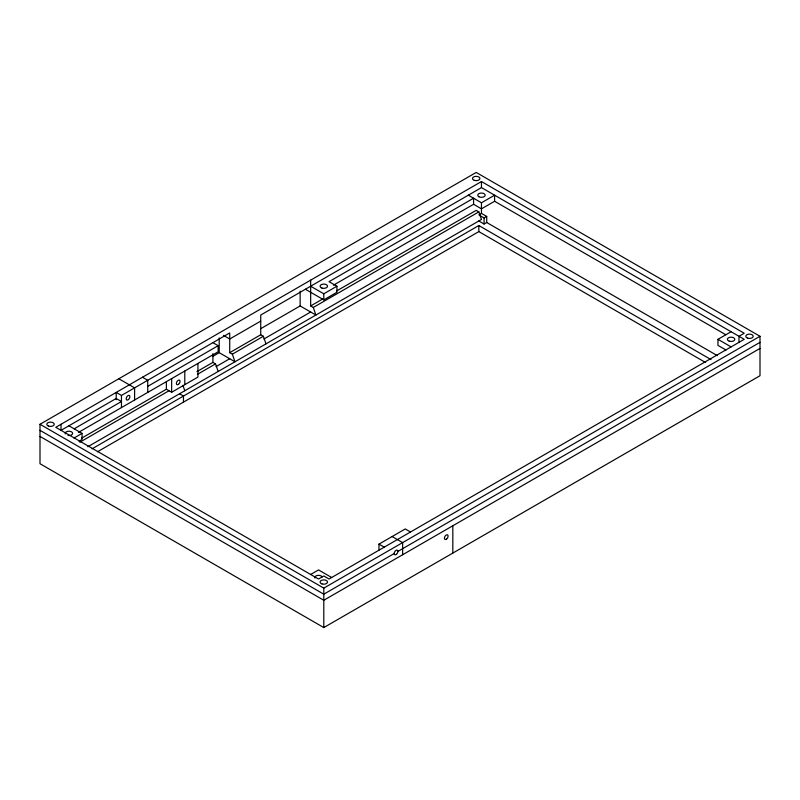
<?xml version="1.0" encoding="UTF-8"?>
<svg xmlns="http://www.w3.org/2000/svg" width="800" height="800" viewBox="0 0 800 800"><rect width="100%" height="100%" fill="white"/><g stroke="black" fill="none" stroke-linecap="round" stroke-linejoin="round"><path stroke-width="1.2" d="M40 424.27L476.2 172.43L760 336.28L760 375.73L323.8 627.57L40 463.72L40 424.27L323.8 588.12L760 336.28M738.98 342.35L738.98 336.28L744.23 333.25L481.46 181.54L55.77 427.31L318.54 579.02L323.8 575.98L329.05 579.02L744.23 339.32L481.46 187.6L260.73 315.04L260.73 334.76L229.72 352.67L229.72 332.94L121.46 395.45L116.2 392.41L116.2 399.7M74.16 428.82L121.46 401.52L116.2 398.48L61.02 430.34L61.02 424.27M147.74 386.35L218.16 345.69L218.16 351.76L78.46 432.41M260.73 321.11L229.72 339.01L223.42 335.37M333.37 285.24L473.58 204.29L481.46 208.84L494.6 201.26L725.7 334.68M212.91 356.31L219.21 352.67L234.98 361.77L232.35 354.18L229.72 352.67M260.84 328.63L300.15 305.94L315.91 315.04L313.28 307.46L310.66 305.94L310.66 280.15M73.96 438.04L82.04 433.38L82.04 439.44L79.01 441.2M310.66 286.22L323.8 293.8L336.93 286.22L336.93 292.29L323.8 299.87L305.4 289.25M468.32 195.19L481.46 202.78L494.6 195.19L494.6 201.26M81.49 438.25L166.6 389.11M196.93 371.6L212.91 362.38L215.53 363.89L218.16 371.48M310.66 305.94L322.56 299.07M336.63 290.95L476.2 210.36L478.83 211.88L481.46 219.46L87.82 446.73M79.81 442.25L169.23 390.62M197.43 374.34L215.53 363.89M232.35 354.18L263.36 336.28L265.99 343.87M313.28 307.46L478.83 211.88M166.39 381.78L166.39 389.23L171.65 392.26L197.93 377.09L197.93 363.44M216.06 366.62L229.72 358.73M263.92 338.99L310.66 312.01M478.83 214.91L481.46 213.4L486.72 216.43L486.72 222.5L717.42 355.69M479.88 215.52L484.09 217.95L486.72 216.43M92.08 448.82L478.83 225.53L711.04 359.6M478.83 220.98L484.09 224.02L486.72 222.5M97.46 451.79L478.83 231.6L705.64 362.55M310.45 574.58L318.54 569.92L331.68 577.5M726.04 350.05L717.96 345.38L717.96 339.32L731.09 331.73M378.98 550.19L378.98 544.13L405.26 528.95L410.51 531.99M394.22 553.53L323.8 594.19L40 430.34M397.9 551.41L760 342.35M760 348.42L323.8 600.26L40 436.41M717.96 339.32L731.09 346.9M336.93 286.22L329.05 281.67L473.58 198.22L473.58 204.29M260.73 334.76L263.36 336.28M212.91 342.65L218.16 345.69M179.53 393.78L183.47 396.06L183.47 402.12M142.48 377.24L147.74 380.28L147.74 392.41M118.83 378.76L134.6 387.86L134.6 400M392.12 536.54L402.63 542.61L402.63 554.75M378.98 544.13L384.23 547.16M68.91 425.79L82.04 433.38M182.91 385.33L184.79 390.75M484.09 217.95L484.09 224.02M481.46 181.54L481.46 187.6M481.46 202.78L481.46 213.4M478.83 225.53L478.83 231.6M452.82 525.77L452.82 553.08M323.8 293.8L323.8 299.87M323.8 588.12L323.8 627.57M300.15 291.15L300.15 305.94M219.21 337.87L219.21 352.67M212.91 353.69L212.91 362.38M184.79 371.02L184.79 384.68M171.65 378.61L171.65 392.26M121.46 395.45L121.46 407.59M65.32 433.93A3.72 2.15 0 0 1 68.58 431.24A3.72 2.15 0 0 1 72.61 433.56A3.72 2.15 0 0 1 67.94 435.45M314.95 578.06A3.72 2.15 0 0 1 317.58 575.43A3.72 2.15 0 0 1 322.13 576.95M729.24 341.17A3.72 2.15 0 0 0 734.81 339.32A3.72 2.15 0 0 0 729.24 337.46A3.72 2.15 0 0 0 729.24 341.17M747.63 338.14A3.72 2.15 0 0 0 753.21 336.28A3.72 2.15 0 0 0 747.63 334.42A3.72 2.15 0 0 0 747.63 338.14M474.25 180.33A3.72 2.15 0 0 0 479.92 178.57A3.72 2.15 0 0 0 474.45 176.61A3.72 2.15 0 0 0 474.25 180.33M478.83 196.71A3.72 2.15 0 0 0 485.05 195.75A3.72 2.15 0 0 0 480.5 193.12A3.72 2.15 0 0 0 478.83 196.71M321.94 288.07A3.72 2.15 0 0 0 327.51 286.22A3.72 2.15 0 0 0 321.94 284.36A3.72 2.15 0 0 0 321.94 288.07M128.51 399.5A2.6 1.5 -60 0 0 129.33 395.47A2.6 1.5 -60 0 0 126.25 398.2A2.6 1.5 -60 0 0 128.51 399.5M48.33 426.01A3.72 2.15 0 0 0 54.21 424.49A3.72 2.15 0 0 0 48.99 422.31A3.72 2.15 0 0 0 48.33 426.01M321.94 583.91A3.72 2.15 0 0 0 327.51 582.05A3.72 2.15 0 0 0 321.94 580.19A3.72 2.15 0 0 0 321.94 583.91M396.53 554.25A2.6 1.5 -60 0 0 397.36 550.22A2.6 1.5 -60 0 0 394.28 552.95A2.6 1.5 -60 0 0 396.53 554.25M446.45 539.14A2.6 1.5 -60 0 0 447.73 535.04A2.6 1.5 -60 0 0 444.57 537.26A2.6 1.5 -60 0 0 446.45 539.14M178.58 384.27A2.6 1.5 -60 0 0 179.6 380.2A2.6 1.5 -60 0 0 176.48 382.73A2.6 1.5 -60 0 0 178.58 384.27"/></g></svg>
